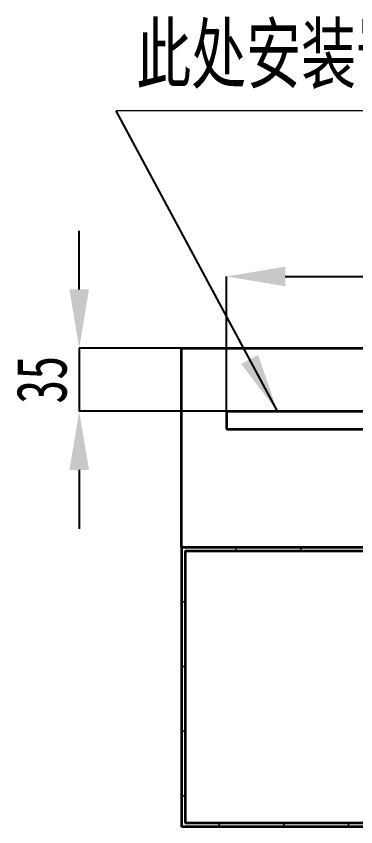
# Model space of a CAD drawing. Header units: millimetres. Extents: x 7903 to 12943, y 1512 to 5076.
# Drawn here: x 10806.2 to 10994.9, y 2355.9 to 2806.2 of the extents above; entities that cross this region are included whole.
import ezdxf

# ---------------------------------------------------------------- set-up
doc = ezdxf.new("R2010")
doc.units = ezdxf.units.MM
doc.styles.add('SLDTEXTSTYLE3', font='TXT', dxfattribs={"width": 0.7, "bigfont": 'bigfont'})
doc.styles.add('SLDTEXTSTYLE9', font='TXT', dxfattribs={"width": 0.7})
doc.dimstyles.new('SLDDIMSTYLE2', dxfattribs={"dimtxt": 28, "dimasz": 32.64, "dimexe": 0, "dimexo": 0.0625, "dimgap": 7, "dimtad": 1, "dimdec": 3, "dimrnd": 1e-09, "dimzin": 12, "dimdsep": 46, "dimtxsty": 'SLDTEXTSTYLE9', "dimsah": 1, "dimcen": 0.09, "dimadec": 0, "dimazin": 3, "dimtfac": 1, "dimtdec": 3, "dimtmove": 0, "dimatfit": 0, "dimfxl": 1, "dimfrac": 2, "dimtolj": 1, "dimtzin": 12, "dimarcsym": 0})
doc.dimstyles.new('SLDDIMSTYLE9', dxfattribs={"dimtxt": 28, "dimasz": 32.64, "dimexe": 0, "dimexo": 0.0625, "dimgap": 7, "dimtad": 1, "dimdec": 3, "dimlfac": 1.25, "dimrnd": 1e-09, "dimzin": 12, "dimdsep": 46, "dimtxsty": 'SLDTEXTSTYLE9', "dimsah": 1, "dimcen": 0.09, "dimadec": 0, "dimazin": 3, "dimtfac": 1, "dimtdec": 3, "dimtofl": 0, "dimtmove": 0, "dimatfit": 3, "dimfxl": 1, "dimfrac": 2, "dimtolj": 1, "dimtzin": 12, "dimarcsym": 0})

# ---------------------------------------------------------------- blocks, each defined once
blk = doc.blocks.new('剖面视图 C-C')
at = {"color": 7, "linetype": 'Continuous', "lineweight": 35}
for p, q in [((-695.08, 238.72), (154.92, 238.72)), ((-695.08, 165.89), (-695.08, 238.72)), ((-670.08, 203.72), (-670.08, 193.72)), ((-670.08, 203.72), (129.92, 203.72)), ((-670.08, 193.72), (129.92, 193.72)), ((-695.08, 128.27), (-695.08, 165.89)), ((-695.08, 128.27), (154.92, 128.27)), ((-695.08, 128.27), (-695.08, -27.17)), ((-693.08, 126.15), (152.92, 126.15)), ((-693.08, 126.15), (-693.08, -25.1)), ((152.92, -25.1), (-693.08, -25.1)), ((154.92, -27.17), (-695.08, -27.17))]:
    blk.add_line(p, q, dxfattribs=at)
blk = doc.blocks.new('SW_HATCH_0')
at = {"color": 0, "linetype": 'Continuous', "lineweight": 18}
for p, q in [((0, 0), (2.12, 2.12)), ((35.92, 0), (38.04, 2.12)), ((-29.4, -29.4), (-27.4, -27.4)), ((-29.4, -65.32), (-27.4, -63.32)), ((-29.4, -101.24), (-27.4, -99.24)), ((-29.4, -137.16), (-27.4, -135.16)), ((-9.64, -153.32), (-7.57, -151.25)), ((26.28, -153.32), (28.36, -151.25)), ((62.21, -153.32), (64.28, -151.25))]:
    blk.add_line(p, q, dxfattribs=at)
blk = doc.blocks.new('*D311')
at = {"color": 0, "linetype": 'Continuous', "lineweight": -2, "transparency": 16777216}
for p, q in [((10923.04, 2586.81), (10923.04, 2661.61)), ((10955.68, 2661.61), (11690.4, 2661.61)), ((11723.04, 2586.81), (11723.04, 2661.61))]:
    blk.add_line(p, q, dxfattribs=at)
at = {"color": 0, "linetype": 'Continuous', "transparency": 16777216}
for points in [[(10955.68, 2667.05), (10955.68, 2656.17), (10923.04, 2661.61)], [(11690.4, 2667.05), (11690.4, 2656.17), (11723.04, 2661.61)]]:
    blk.add_solid(points, dxfattribs=at)
at = {"layer": 'Defpoints', "color": 0, "linetype": 'Continuous', "transparency": 16777216}
for p in [(11723.04, 2661.61), (10923.04, 2586.75), (11723.04, 2586.75)]:
    blk.add_point(p, dxfattribs=at)
at = {"color": 0, "linetype": 'Continuous', "lineweight": 18, "transparency": 16777216, "insert": (11323.04, 2696.61), "char_height": 28, "attachment_point": 2, "style": 'SLDTEXTSTYLE9'}
blk.add_mtext('\\A1;800', dxfattribs=at)
blk = doc.blocks.new('*D313')
at = {"color": 0, "linetype": 'Continuous', "lineweight": -2, "transparency": 16777216}
for p, q in [((10841.16, 2654.39), (10841.16, 2687.03)), ((10897.98, 2621.75), (10841.16, 2621.75)), ((10841.16, 2621.75), (10841.16, 2586.75)), ((10922.98, 2586.75), (10841.16, 2586.75)), ((10841.16, 2554.11), (10841.16, 2521.47))]:
    blk.add_line(p, q, dxfattribs=at)
at = {"color": 0, "linetype": 'Continuous', "transparency": 16777216}
for points in [[(10835.72, 2654.39), (10846.6, 2654.39), (10841.16, 2621.75)], [(10835.72, 2554.11), (10846.6, 2554.11), (10841.16, 2586.75)]]:
    blk.add_solid(points, dxfattribs=at)
at = {"layer": 'Defpoints', "color": 0, "linetype": 'Continuous', "transparency": 16777216}
for p in [(10898.04, 2621.75), (10841.16, 2586.75), (10923.04, 2586.75)]:
    blk.add_point(p, dxfattribs=at)
at = {"color": 0, "linetype": 'Continuous', "lineweight": 18, "transparency": 16777216, "insert": (10806.16, 2604.25), "char_height": 28, "attachment_point": 2, "rotation": 90, "style": 'SLDTEXTSTYLE9'}
blk.add_mtext('\\A1;35', dxfattribs=at)
blk = doc.blocks.new('SW_NOTE_0_7')
at = {"color": 0, "linetype": 'Continuous', "lineweight": 0}
blk.add_line((303.97, 0), (0, 0), dxfattribs=at)
at = {"color": 0, "linetype": 'Continuous', "lineweight": 0, "insert": (148.66, 47.89), "char_height": 32, "attachment_point": 2, "style": 'SLDTEXTSTYLE3'}
blk.add_mtext('{\\fSimSun|b0|i0|c128|p2;此\\fSimSun|b0|i0|c134|p2;处\\fSimSun|b0|i0|c128|p2;安装嵌入式灯带}', dxfattribs=at)

msp = doc.modelspace()

# ---------------------------------------------------------------- block references
at = {"color": 7, "linetype": 'Continuous', "lineweight": 0}
msp.add_blockref('SW_NOTE_0_7', (10861.70705, 2753.5816), dxfattribs=at)
at = {"color": 7, "linetype": 'Continuous', "lineweight": 35}
msp.add_blockref('剖面视图 C-C', (11593.12138, 2383.02729), dxfattribs=at)
at = {"color": 7, "linetype": 'Continuous', "lineweight": 18}
msp.add_blockref('SW_HATCH_0', (10927.43719, 2509.17308), dxfattribs=at)

# ---------------------------------------------------------------- dimensions: what is measured, and where the dimension line sits
dim = msp.add_linear_dim(base=(11723.03848, 2661.60786), p1=(10923.03848, 2586.74736), p2=(11723.03848, 2586.74736), dimstyle='SLDDIMSTYLE2', dxfattribs=at)
dim.commit()
dim.dimension.update_dxf_attribs({"geometry": '*D311', "text_midpoint": (11323.03848, 2661.60786), "dimtype": 160})
dim = msp.add_linear_dim(base=(10841.15942, 2586.74736), p1=(10898.03848, 2621.74736), p2=(10923.03848, 2586.74736), angle=90, dimstyle='SLDDIMSTYLE2', dxfattribs=at)
dim.commit()
dim.dimension.update_dxf_attribs({"geometry": '*D313', "text_midpoint": (10841.15942, 2604.24736), "dimtype": 160})

# ---------------------------------------------------------------- leaders
at = {"color": 7, "linetype": 'Continuous', "lineweight": 0}
msp.add_leader([(10951.32413, 2586.74736), (10861.70705, 2753.5816)], dimstyle='SLDDIMSTYLE9', dxfattribs=at)

doc.saveas('drawing.dxf')
